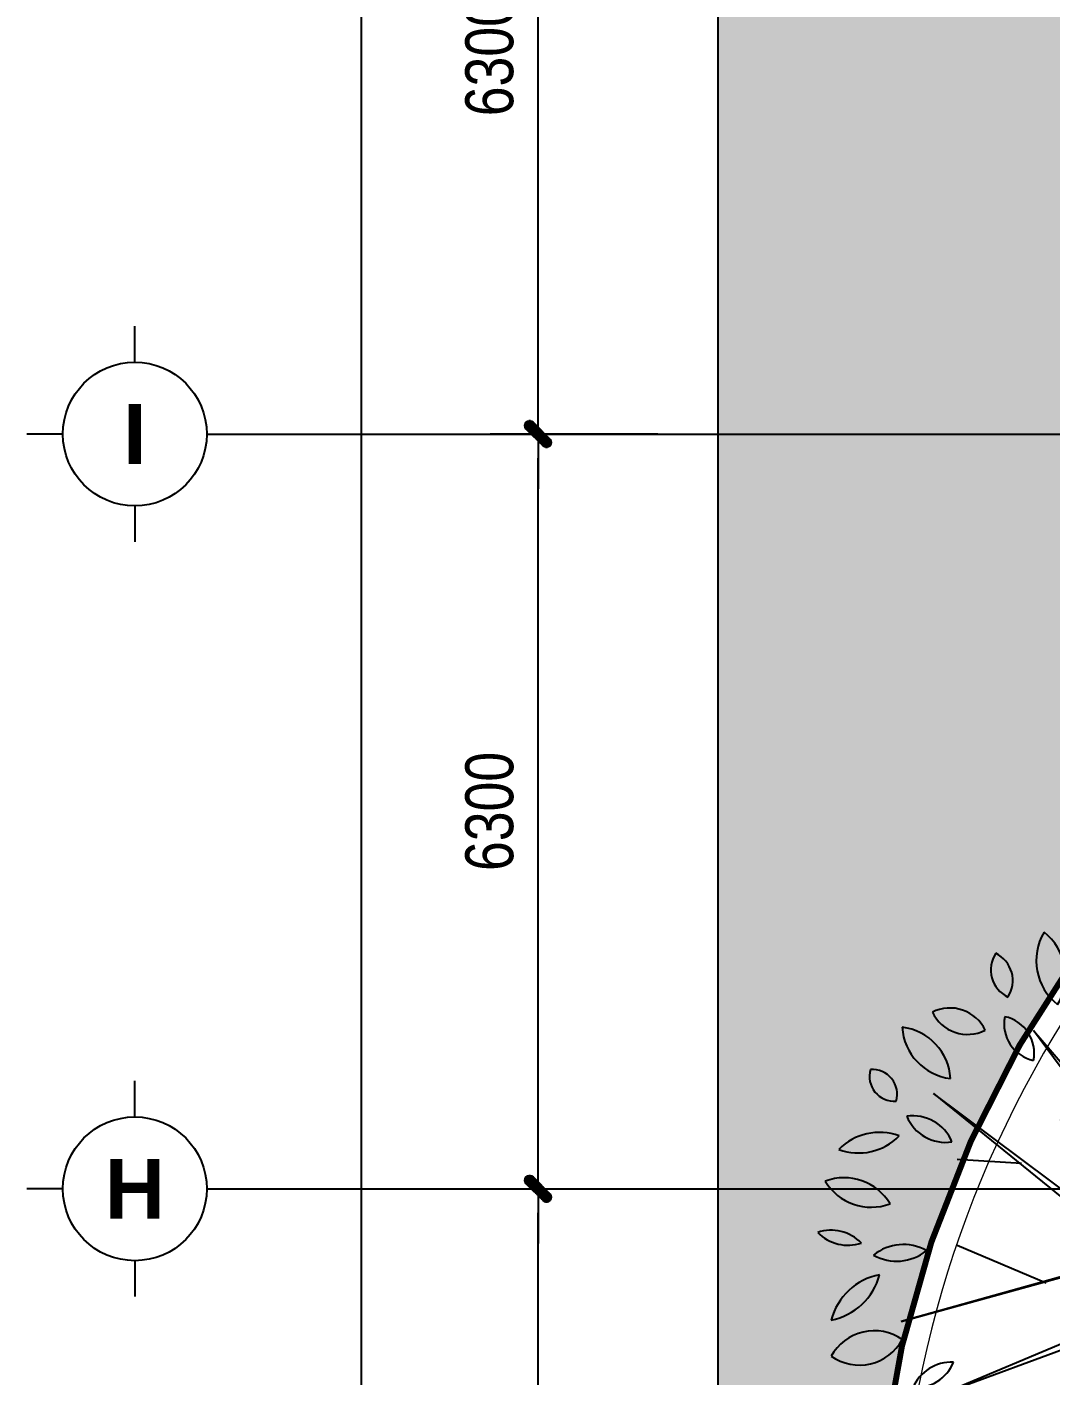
# Model space of a CAD drawing. Header units: millimetres. Extents: x -1030105 to 906887, y -616134 to 1220667.
# Drawn here: x -112543 to -104007, y 547140 to 558393 of the extents above; entities that cross this region are included whole.
import ezdxf
from ezdxf.enums import TextEntityAlignment as Align

# ---------------------------------------------------------------- set-up
doc = ezdxf.new("R2010")
doc.units = ezdxf.units.MM
doc.header["$MEASUREMENT"] = 0
doc.linetypes.add('CENTER', pattern=[2, 1.25, -0.25, 0.25, -0.25])
doc.linetypes.add('DASHED', pattern=[0.75, 0.5, -0.25])
doc.layers.get('Defpoints').update_dxf_attribs({"color": 1})
for name, color, linetype in [('A-Furniture', 143, 'Continuous'), ('A-Tree', 98, 'Continuous'), ('KTCQ CẢNH QUAN', 192, 'Continuous')]:
    doc.layers.add(name, color=color, linetype=linetype)
doc.layers.add('A-Wall', color=6, linetype='Continuous', lineweight=9)
doc.styles.add('Arial_Bold', font='arialbd.ttf')
doc.styles.add('Dim', font='arial.ttf', dxfattribs={"width": 0.8})
doc.dimstyles.new('DIM1-200', dxfattribs={"dimscale": 200, "dimtxt": 2, "dimasz": 1, "dimexe": 2, "dimexo": 2, "dimgap": 1, "dimtad": 1, "dimdec": 0, "dimzin": 0, "dimdsep": 46, "dimtxsty": 'Dim', "dimblk1": 'TICK', "dimblk2": 'TICK', "dimsah": 1, "dimcen": 0.5, "dimclrd": 256, "dimclre": 256, "dimclrt": 3, "dimadec": 0, "dimazin": 0, "dimtfac": 1, "dimtdec": 0, "dimtix": 1, "dimtmove": 2, "dimatfit": 3, "dimldrblk": 'TICK', "dimfxl": 5, "dimfxlon": 1, "dimtolj": 1, "dimtzin": 0, "dimarcsym": 1})

# ---------------------------------------------------------------- blocks, each defined once
blk = doc.blocks.new('12PPLT11')
at = {"color": 0, "linetype": 'ByBlock'}
for p, q in [((-0.04409608227797435, 0.3483338719713629), (-0.0159519989446153, -0.0034782946952987)), ((-0.03706008227789681, 0.334261371971337), (-0.03002408227791875, 0.127864871971326)), ((-0.005397998944658866, 0.02114853863798771), (-0.03706008227789681, 0.334261371971337)), ((-0.1695719156113071, 0.3166707053046594), (-0.0159519989446153, 0.1384192053046434)), ((-0.03002408227791875, 0.127864871971326), (-0.1695719156113071, 0.3166707053046594)), ((-0.3185010822779759, 0.2228541219713236), (-0.01946999894460077, -0.01989621136198139)), ((-0.0159519989446153, -0.0034782946952987), (-0.3185010822779759, 0.2228541219713236)), ((0.1635491677220671, 0.1290376219713494), (0.1940385843887569, 0.2310631219712889)), ((-0.0159519989446153, 0.1384192053046434), (-0.1297010822779612, 0.1841547886379828)), ((0.07082566772203336, 0.19119103863801), (-0.005397998944658866, 0.02114853863798771)), ((0.001638084388794425, 0.003557955304671623), (0.2865970843887453, 0.200572705304694)), ((0.2865970843887453, 0.200572705304694), (0.005156084388772797, 0.02114853863798771)), ((0.005156084388772797, 0.02114853863798771), (0.07082566772203336, 0.19119103863801)), ((-0.1870794156112652, 0.1184832053046989), (-0.283238415611315, 0.1243467886380358)), ((0.3276405010553916, 0.02466662197130631), (0.001638084388794425, 0.003557955304671623)), ((0.03330016772201816, -0.0034782946952987), (0.3276405010553916, 0.02466662197130631)), ((0.1846572510553486, 0.01176687197136062), (0.3019243343886799, -0.0996402946953765)), ((-0.3665805822779404, -0.1172309613619973), (-0.0159519989446153, -0.01989621136198139)), ((-0.01946999894460077, -0.01989621136198139), (-0.3665805822779404, -0.1172309613619973)), ((-0.1507265822779047, -0.05976829469537392), (-0.283238415611315, -0.0034782946952987)), ((-0.0159519989446153, -0.01989621136198139), (-0.1132836656112204, -0.1442032113619689)), ((0.02274616772206173, -0.006996461362007267), (0.09545175105541404, -0.2040112946953059)), ((0.1341498343887295, -0.3330090446953307), (0.02274616772206173, -0.006996461362007267)), ((0.0778616677221251, -0.1805571280286813), (0.03330016772201816, -0.0034782946952987)), ((-0.08983024894462233, -0.1406850446953172), (-0.008915998944651449, -0.02341437802863311)), ((-0.0675494989445724, -0.1207490446953727), (0.01922808438871471, -0.02341437802863311)), ((-0.008915998944651449, -0.02341437802863311), (-0.0675494989445724, -0.1207490446953727)), ((0.01922808438871471, -0.02341437802863311), (0.1341498343887295, -0.3330090446953307)), ((-0.1132836656112204, -0.1442032113619689), (-0.2973929989445878, -0.2216018780286504)), ((-0.2973929989445878, -0.2216018780286504), (-0.1062476656112494, -0.1512394613619676)), ((-0.1437730822779031, -0.3259727946953035), (-0.08983024894462233, -0.1406850446953172)), ((-0.1062476656112494, -0.1512394613619676), (-0.1437730822779031, -0.3259727946953035)), ((0.2514169177220467, -0.2814099613620158), (0.0778616677221251, -0.1805571280286813)), ((0.09545175105541404, -0.2040112946953059), (0.2514169177220467, -0.2814099613620158))]:
    blk.add_line(p, q, dxfattribs=at)
for centre, radius, start, end in [((0.05434758438878617, 0.4430904553046844), 0.05243733333333332, 125.4093320015279, 202.7100879987564), ((-0.024407165611251, 0.4655842053046513), 0.05243733333333332, 305.409332001528, 22.71008799875637), ((-0.08176558227796704, 0.420931788638029), 0.08348141666666667, 149.4737229994703, 231.7585849989431), ((-0.2053491656113238, 0.3977677053046307), 0.08348141666666667, 329.4737229994703, 51.7585849989431), ((0.1814316677221086, 0.3992276219713347), 0.1137750833333333, 133.8116859996644, 194.3077339994046), ((-0.007579748944635867, 0.4532126219713177), 0.1137750833333333, 313.8116859996644, 14.3077339994046), ((-0.02436366561131109, 0.4785027053046633), 0.08172058333333332, 192.3059549989146, 259.6848969995538), ((-0.1188395822779285, 0.3806856219713097), 0.08172058333333332, 12.30595499891467, 79.68489699955371), ((0.2617562510554379, 0.4217917886380178), 0.1143496666666667, 163.4642289982347, 212.7905639989496), ((0.05600716772210035, 0.3924089553046883), 0.1143496666666667, 343.4642289982347, 32.79056399894964), ((-0.1878847489446116, 0.4071567053046294), 0.04510308333333333, 146.8150689989245, 244.0193430010408), ((-0.2453901656112905, 0.3912984553046215), 0.04510308333333333, 326.8150689989245, 64.01934300104078), ((0.200975001055447, 0.4205376219713344), 0.0671975, 284.1003569999932, 348.4650159990404), ((0.2831860843887171, 0.3419275386379752), 0.0671975, 104.1003569999932, 168.4650159990404), ((0.04495741772211659, 0.3605282886380223), 0.06638033333333333, 145.5247849991495, 220.8327339997949), ((-0.05998941561131232, 0.3546998719712917), 0.06638033333333333, 325.5247849991495, 40.83273399979491), ((0.3598354177220173, 0.250708288638009), 0.1178019166666666, 100.3005050002654, 160.4476489979855), ((0.2277621677220623, 0.40603612197134), 0.1178019166666666, 280.3005050002654, 340.4476489979855), ((-0.2939323322779117, 0.2921076219713541), 0.05821033333333332, 25.45365099960478, 116.6851970002433), ((-0.2675138322779276, 0.3691355386380337), 0.05821033333333332, 205.4536509996048, 296.6851970002433), ((0.2086239177220932, 0.2974604553047016), 0.05733175, 103.8913860003663, 198.9039470001594), ((0.1406201677220906, 0.3345408719713419), 0.05733175, 283.8913860003663, 18.90394700015941), ((-0.2833924156112744, 0.3263592886380025), 0.081791, 183.318928997754, 263.1903649993824), ((-0.3747442489445802, 0.2404101219713652), 0.081791, 3.318928997754036, 83.1903649993824), ((-0.1574909156112199, 0.326555455304657), 0.05570899999999999, 168.8066020017208, 257.6390980000355), ((-0.224065748944561, 0.2829521219713342), 0.05570899999999999, 348.8066020017208, 77.6390980000354), ((0.3845051677220681, 0.2631555386379887), 0.06404974999999999, 122.5817349989141, 207.1799880000926), ((0.2930371677221117, 0.2878682053046759), 0.06404974999999999, 302.5817349989142, 27.17998800009267), ((-0.3769142489445656, 0.2481650386380068), 0.03687258333333333, 163.4933460002688, 274.4697340005599), ((-0.409393665611212, 0.2218811219713643), 0.03687258333333333, 343.4933460002688, 94.46973400055995), ((0.4176426677220206, 0.1840275386380199), 0.04460749999999999, 59.98145399876235, 155.6675900021344), ((0.399313917722111, 0.2410311219713037), 0.04460749999999999, 239.9814539987623, 335.6675900021344), ((0.3454191677220635, 0.1362267886379982), 0.06633966666666666, 86.02821899989966, 161.3697620011935), ((0.2871507510553784, 0.2235999553046781), 0.06633966666666666, 266.0282189998997, 341.3697620011936), ((-0.3491485822779623, 0.1264337886379963), 0.06314383333333333, 22.57230599832171, 98.33354300052417), ((-0.2999935822779207, 0.213148538637995), 0.06314383333333333, 202.5723059983217, 278.3335430005242), ((-0.3989077489445663, 0.08020112197135632), 0.08471958333333332, 69.72013800043797, 135.6489100009364), ((-0.4301238322778929, 0.2188924553046832), 0.08471958333333332, 249.720138000438, 315.6489100009364), ((0.4344767510553993, 0.0653373719713386), 0.09187275, 64.73526299976963, 140.5781150001319), ((0.4027173343887398, 0.2067636219713336), 0.09187275, 244.7352629997696, 320.5781150001318), ((-0.4111429156113218, 0.1333121219713576), 0.07996766666666667, 210.9482359987117, 290.5783939994005), ((-0.4516179989445845, 0.01732262197131718), 0.07996766666666667, 30.9482359987117, 110.5783939994005), ((0.4672332510553971, 0.03076528863800831), 0.06592175, 90.25287399973678, 173.5220829983265), ((0.4014415010553876, 0.1041237053046871), 0.06592175, 270.2528739997368, 353.5220829983265), ((-0.4458463322779451, 0.05967703863802853), 0.06300191666666666, 224.2576500004793, 288.5926609999777), ((-0.4708814156113021, -0.04400487802865882), 0.06300191666666666, 44.25765000047925, 108.5926609999777), ((0.3703698343887254, -0.05344996136199143), 0.06502333333333332, 58.87476399947934, 131.2135239983133), ((0.3611393343887812, 0.05112703863801471), 0.06502333333333332, 238.8747639994794, 311.2135239983133), ((-0.3733484989445515, 0.04283153863798361), 0.06992266666666666, 240.5094850007264, 309.2919899988486), ((-0.3634898322778781, -0.07214696136196608), 0.06992266666666666, 60.50948500072646, 129.2919899988486), ((0.4770610843887724, 0.009814455304649528), 0.04464991666666666, 208.1981359996358, 292.1917869995008), ((0.4545749177220912, -0.05262612802863487), 0.04464991666666666, 28.19813599963577, 112.1917869995009), ((-0.3813518322779075, -0.1379567946952989), 0.09234183333333335, 100.8761590000109, 165.4479129982681), ((-0.4881549156112897, -0.02407187802867838), 0.09234183333333335, 280.8761590000109, 345.447912998268), ((0.4592742510553762, -0.03232529469534029), 0.08137058333333333, 209.1951969987626, 286.7189009994869), ((0.4116491677220964, -0.1499477113620458), 0.08137058333333333, 29.19519699876264, 106.7189009994869), ((-0.4068282489446347, -0.2036111280286832), 0.07279833333333333, 54.97446300017218, 151.3792250010594), ((-0.4289492489446047, -0.109125711361969), 0.07279833333333333, 234.9744630001721, 331.3792250010594), ((0.4293947510553835, -0.2198573780286779), 0.07530733333333332, 71.37116599942652, 141.7535400009083), ((0.3943076677220461, -0.1018769613620236), 0.07530733333333332, 251.3711659994265, 321.7535400009083), ((-0.3462229156112855, -0.1535553780286705), 0.06249758333333334, 267.1724340003306, 337.236468999614), ((-0.2916762489445546, -0.2401590446953321), 0.06249758333333334, 87.17243400033057, 157.236468999614), ((0.3003038343887283, -0.2335269613619744), 0.06442966666666666, 28.80716499953392, 103.9198800004392), ((0.3412605843886993, -0.1399431280286763), 0.06442966666666666, 208.8071649995339, 283.9198800004392), ((-0.3944963322779813, -0.2736659613620134), 0.05835274999999999, 71.81924599980185, 140.0817599987332), ((-0.421043582277882, -0.1807817113619876), 0.05835274999999999, 251.8192459998019, 320.0817599987332), ((0.4147226677221241, -0.2277722946953702), 0.04222583333333333, 179.2557220021193, 267.6286589995032), ((0.3707532510553548, -0.2694134613619781), 0.04222583333333333, 359.2557220021192, 87.62865899950317), ((-0.296434582277918, -0.307076711362015), 0.06498733333333333, 113.47529200124, 203.4559599996687), ((-0.3819396656112986, -0.2733360446953554), 0.06498733333333333, 293.47529200124, 23.45595999966874), ((0.396700584388789, -0.2431779613619938), 0.0967875, 186.54868600067, 256.8911319995395), ((0.2785930010553557, -0.3484816280286509), 0.0967875, 6.54868600067002, 76.89113199953944), ((-0.1170221656112673, -0.3550754613619915), 0.07992766666666666, 122.8873140000795, 186.7253339983677), ((-0.2397997489446198, -0.2973172946953753), 0.07992766666666666, 302.8873140000795, 6.725333998367705), ((0.2261086677220874, -0.2966867113619855), 0.05859191666666665, 173.6499809978664, 254.651444999303), ((0.1523675010554371, -0.346708544695332), 0.05859191666666665, 353.6499809978664, 74.651444999303), ((-0.3360968322779172, -0.2936292946953358), 0.08883749999999999, 271.6327640001786, 352.0267889979866), ((-0.2455868322779224, -0.3947534613619723), 0.08883749999999999, 91.63276400017855, 172.0267889979866), ((0.05743191772206302, -0.3677345446953382), 0.06279416666666666, 148.7876610017853, 221.5977109985612), ((-0.0432319156112726, -0.3768827113619864), 0.06279416666666666, 328.7876610017854, 41.5977109985612), ((0.3027370010554549, -0.2848042946953342), 0.08059875, 218.6962139995009, 286.2415449998232), ((0.2623744177220715, -0.4125760446952995), 0.08059875, 38.6962139995009, 106.2415449998232), ((-0.2261904989445611, -0.4156024613619707), 0.04104691666666667, 76.54190600001937, 193.4774259998473), ((-0.2565539989445824, -0.3852491280286472), 0.04104691666666667, 256.5419060000193, 13.4774259998473), ((-0.09402816561123473, -0.4049786280286582), 0.07587533333333334, 159.1169870000139, 230.3606239999304), ((-0.2133241656113043, -0.4363617113620251), 0.07587533333333334, 339.1169870000139, 50.36062399993038), ((0.2511479177220437, -0.4026752113620091), 0.1233375833333333, 165.2071099987095, 218.3217489999709), ((0.0351348343887139, -0.4476627113619998), 0.1233375833333333, 345.2071099987095, 38.32174899997089), ((0.2598737510553448, -0.4013252113620354), 0.05361883333333333, 156.775419000459, 231.2879719996091), ((0.1770663343887691, -0.4220201280286631), 0.05361883333333333, 336.7754190004591, 51.28797199960912), ((-0.01558799894461771, -0.4613768780286875), 0.09055483333333332, 122.1169889999252, 201.7275270020464), ((-0.147852748944608, -0.4182029613620273), 0.09055483333333332, 302.1169889999251, 21.72752700204642), ((0.1166494177221082, -0.4051363780286863), 0.07050225, 185.3195600014627, 260.4189679995899), ((0.03471625105544263, -0.4811915446953492), 0.07050225, 5.319560001462722, 80.41896799958994), ((0.02581150105539365, -0.4742419613620257), 0.05212266666666666, 129.7475050001382, 206.0709009984855), ((-0.05433524894465336, -0.457073461361972), 0.05212266666666666, 309.7475050001382, 26.07090099848551)]:
    blk.add_arc(centre, radius, start, end, dxfattribs=at)
blk = doc.blocks.new('CÂY')
at = {"layer": 'A-Tree', "color": 8, "ltscale": 10, "xscale": 5600, "yscale": 5600, "zscale": 5600}
blk.add_blockref('12PPLT11', (-14002.63927257677, 39131.0177320498), dxfattribs=at)
blk = doc.blocks.new('BỐ TRÍ LAY OUT')
at = {"layer": 'A-Furniture', "color": 3}
blk.add_blockref('CÂY', (4286.75486311756, 4469.288343299762), dxfattribs=at)
blk = doc.blocks.new('*X1434')
at = {"color": 0}
for p, q in [((1.0625, 0.1880858069887283), (1.0625, 0.5684824860308737)), ((1.119017513969126, 0.625), (1.562386670645861, 0.625)), ((1.125, 0.1255858069887283), (1.125, 0.6309824860308737)), ((1.181517513969126, 0.6875), (1.539648867211554, 0.6875)), ((1.1875, 0.1277970610816357), (1.1875, 0.6934824860308737)), ((1.247268016229651, 0.75), (1.48410281787403, 0.75)), ((1.25, 0.1902970610816357), (1.25, 0.7519720087858996)), ((1.3125, 0.2527970610816357), (1.3125, 0.7816238197863694)), ((1.375, 0.3152970610816358), (1.375, 0.7886081692236464)), ((1.4375, 0.3777970610816358), (1.4375, 0.775487092655572)), ((1.5, 0.4402970610816359), (1.5, 0.737012885129138)), ((1.5625, 0.5532721325266602), (1.5625, 0.6243782486895307)), ((0.4981999861442601, 0), (1.059702938918365, 0)), ((0.5, -0.23271552305178), (0.5, 0.0025163029255547)), ((0.5565175139691263, 0.0625), (1.122202938918365, 0.0625)), ((0.5625, -0.2887294751086654), (0.5625, 0.06848248603087367)), ((0.6190175139691263, 0.125), (1.125585806988728, 0.125)), ((0.625, -0.3116922271251883), (0.625, 0.1309824860308737)), ((0.6815175139691263, 0.1875), (1.063085806988728, 0.1875)), ((0.6875, -0.3134364047606549), (0.6875, 0.1934824860308737)), ((0.7440175139691263, 0.25), (1.000585806988728, 0.25)), ((0.75, -0.2945816737309736), (0.75, 0.2559824860308737)), ((0.8065175139691263, 0.3125), (0.9380858069887282, 0.3125)), ((0.8125, -0.2472029389183644), (0.8125, 0.3184824860308737)), ((0.8690175139691263, 0.375), (0.8755858069887282, 0.375)), ((0.875, 0.3755858069887283), (0.875, 0.3809824860308736)), ((0.875, -0.1847029389183644), (0.875, 0.3755858069887282)), ((0.8755858069887283, 0.375), (1.434702938918364, 0.375)), ((0.9315175139691263, 0.4375), (1.497202938918364, 0.4375)), ((0.9375, 0.3130858069887283), (0.9375, 0.4434824860308737)), ((0.9375, -0.1222029389183644), (0.9375, 0.3130858069887282)), ((0.9380858069887283, 0.3125), (1.372202938918364, 0.3125)), ((0.9940175139691263, 0.5), (1.544878289436418, 0.5)), ((1, 0.2505858069887283), (1, 0.5059824860308737)), ((1, -0.05970293891836443), (1, 0.2505858069887281)), ((1.000585806988728, 0.25), (1.309702938918364, 0.25)), ((1.056517513969126, 0.5625), (1.563945307951254, 0.5625)), ((1.0625, 0.002797061081635551), (1.0625, 0.1880858069887281)), ((1.063085806988728, 0.1875), (1.247202938918364, 0.1875)), ((1.125, 0.06529706108163554), (1.125, 0.1255858069887281)), ((1.125585806988728, 0.125), (1.184702938918364, 0.125)), ((0.4620058109838724, -0.125), (0.9347029389183644, -0.125)), ((0.4688013434207449, -0.0625), (0.9972029389183644, -0.0625)), ((0.4753251488939266, -0.1875), (0.8722029389183644, -0.1875)), ((0.5141060031954168, -0.25), (0.8097029389183644, -0.25)), ((0.6296189603441931, -0.3125), (0.6939022724170723, -0.3125))]:
    blk.add_line(p, q, dxfattribs=at)
blk = doc.blocks.new('TICK')
for p, q in [((-0.2828427124746327, 0), (-1.282842712474633, 0)), ((0.2828427124746327, 0), (2.282842712474633, 0))]:
    blk.add_line(p, q)
at = {"color": 5}
blk.add_lwpolyline([(-0.2105410440983064, -0.4933837565729107, -1), (-0.4933837565729391, -0.2105410440982922), (0.2105410440983064, 0.4933837565729107, -0.9999999999999991), (0.4933837565729391, 0.2105410440982922)], format="xyb", close=True, dxfattribs=at)
blk.add_blockref('*X1434', (-1.013723016716256, -0.2368627902724967), dxfattribs=at)
blk = doc.blocks.new('*D1480')
at = {"lineweight": -2, "transparency": 16777216}
for p, q in [((-7164.757962451857, 56699.99999998583), (-8564.757962451857, 56699.99999998583)), ((-8164.757962451857, 56499.99999998583), (-8164.757962451844, 199.9999999857968)), ((-7164.757962451844, -1.420304570704975e-08), (-8564.757962451844, -1.42032708442207e-08))]:
    blk.add_line(p, q, dxfattribs=at)
at = {"layer": 'Defpoints', "color": 0, "transparency": 16777216}
for p in [(-4823.865843498441, 56699.99999998583), (-8164.757962451844, -1.420320651931471e-08), (-4823.865843498441, -1.420266926288605e-08)]:
    blk.add_point(p, dxfattribs=at)
at = {"lineweight": -2, "transparency": 16777216, "xscale": 200, "yscale": 200, "zscale": 200}
for p, rotation in [((-8164.757962451857, 56699.99999998583), 90), ((-8164.757962451844, -1.420320651931471e-08), 270)]:
    blk.add_blockref('TICK', p, dxfattribs=dict(at, rotation=rotation))
at = {"color": 3, "transparency": 16777216, "insert": (-8568.987157540518, 28349.9999999858), "char_height": 400, "attachment_point": 5, "rotation": 90, "style": 'Dim'}
blk.add_mtext('\\A1;56700', dxfattribs=at)
blk = doc.blocks.new('*D1481')
at = {"lineweight": -2, "transparency": 16777216}
for p, q in [((-7288.757962256033, 44099.99999998581), (-6288.75796247047, 44099.99999998581)), ((-6688.757962470469, 37999.99999998581), (-6688.75796247047, 43899.99999998581)), ((-7288.757962256033, 37799.99999998581), (-6288.757962470469, 37799.99999998581))]:
    blk.add_line(p, q, dxfattribs=at)
at = {"layer": 'Defpoints', "color": 0, "transparency": 16777216}
for p in [(-7688.757962256033, 44099.99999998581), (-6688.75796247047, 44099.99999998581), (-7688.757962256033, 37799.99999998581)]:
    blk.add_point(p, dxfattribs=at)
at = {"lineweight": -2, "transparency": 16777216, "xscale": 200, "yscale": 200, "zscale": 200}
for p, rotation in [((-6688.75796247047, 44099.99999998581), 90), ((-6688.757962470469, 37799.99999998581), 270)]:
    blk.add_blockref('TICK', p, dxfattribs=dict(at, rotation=rotation))
at = {"color": 3, "transparency": 16777216, "insert": (-7093.123583207154, 40949.9999999858), "char_height": 400, "attachment_point": 5, "rotation": 90, "style": 'Dim'}
blk.add_mtext('\\A1;6300', dxfattribs=at)
blk = doc.blocks.new('*D1482')
at = {"lineweight": -2, "transparency": 16777216}
for p, q in [((-5688.757962470469, 50399.99999998583), (-7088.75796247047, 50399.99999998583)), ((-6688.757962470469, 44299.99999998581), (-6688.75796247047, 50199.99999998583)), ((-7288.757962256033, 44099.99999998581), (-6288.757962470469, 44099.99999998581))]:
    blk.add_line(p, q, dxfattribs=at)
at = {"layer": 'Defpoints', "color": 0, "transparency": 16777216}
for p in [(-6688.75796247047, 50399.99999998583), (-4823.865843498441, 50399.99999998583), (-7688.757962256033, 44099.99999998581)]:
    blk.add_point(p, dxfattribs=at)
at = {"lineweight": -2, "transparency": 16777216, "xscale": 200, "yscale": 200, "zscale": 200}
for p, rotation in [((-6688.75796247047, 50399.99999998583), 90), ((-6688.757962470469, 44099.99999998581), 270)]:
    blk.add_blockref('TICK', p, dxfattribs=dict(at, rotation=rotation))
at = {"color": 3, "transparency": 16777216, "insert": (-7093.123583207153, 47249.99999998581), "char_height": 400, "attachment_point": 5, "rotation": 90, "style": 'Dim'}
blk.add_mtext('\\A1;6300', dxfattribs=at)
blk = doc.blocks.new('*D1483')
at = {"lineweight": -2, "transparency": 16777216}
for p, q in [((-5688.757962470469, 56699.99999998583), (-7088.75796247047, 56699.99999998583)), ((-6688.757962470469, 50599.99999998583), (-6688.75796247047, 56499.99999998583)), ((-5688.757962470468, 50399.99999998583), (-7088.757962470469, 50399.99999998583))]:
    blk.add_line(p, q, dxfattribs=at)
at = {"layer": 'Defpoints', "color": 0, "transparency": 16777216}
for p in [(-6688.75796247047, 56699.99999998583), (-4823.865843498441, 56699.99999998583), (-4823.865843498441, 50399.99999998583)]:
    blk.add_point(p, dxfattribs=at)
at = {"lineweight": -2, "transparency": 16777216, "xscale": 200, "yscale": 200, "zscale": 200}
for p, rotation in [((-6688.75796247047, 56699.99999998583), 90), ((-6688.757962470469, 50399.99999998583), 270)]:
    blk.add_blockref('TICK', p, dxfattribs=dict(at, rotation=rotation))
at = {"color": 3, "transparency": 16777216, "insert": (-7093.123583207151, 53549.99999998581), "char_height": 400, "attachment_point": 5, "rotation": 90, "style": 'Dim'}
blk.add_mtext('\\A1;6300', dxfattribs=at)
blk = doc.blocks.new('*U1486')
for p, q in [((-6401.947800032982, 7814.817619178), (-6401.947800033005, 7816.317619178)), ((-6404.947800032925, 7811.817619177952), (-6406.447800032925, 7811.817619177952)), ((-6398.947800032924, 7811.817619178045), (-6392.643045294039, 7811.817619178139)), ((-6401.947800032866, 7808.817619177999), (-6401.94780003283, 7807.317619177999))]:
    blk.add_line(p, q)
at = {"color": 8, "linetype": 'CENTER', "ltscale": 500}
blk.add_line((-6392.643045294039, 7811.817619178139), (-6055.4829418041, 7811.817619178139), dxfattribs=at)
blk.add_circle((-6401.947800032925, 7811.817619178), 3)
at = {"style": 'Arial_Bold'}
blk.add_attdef('TRUC', text='', height=2.5, dxfattribs=at).set_placement((-6401.947800032925, 7811.817619178007), align=Align.MIDDLE_CENTER)
blk = doc.blocks.new('TƯỜNG KIẾN TRÚC')
at = {"color": 0}
blk.add_lwpolyline([(-59109.45050007258, -10951.41178502212, 0.3007712608834658), (-59433.48834112042, -20977.9515451272, -0.1109267746102993), (-58324.95049999893, -25392.9117849312, 0.2744959358900485), (-54764.67693125011, -30745.50201954215), (-54870.07724847212, -30916.70735113195, -0.2737434813125313), (-58524.82350961678, -25400.4982577007, 0.110781498324218), (-59608.28799956816, -21075.5089369925, -0.3003100924078351), (-59276.732707736, -10841.56509468262, 0.1203599662711941), (-56712.10026304639, -2725.501215154189, -0.428868107866043), (-44402.02985209874, 7806.991538148141), (-44422.95049881186, 7608.088214958785, 0.4288927192910423), (-56512.45050001712, -2737.411785252159, -0.1204783687929575)], format="xyb", close=True, dxfattribs=at)
blk = doc.blocks.new('TRỤC')
at = {"color": 0, "xscale": 199.9999999999901, "yscale": 199.9999999999901, "zscale": 199.9999999999901}
for p, values in [((1270336.330398289, -1511963.523835555), {'TRUC': 'I'}), ((1270336.330398289, -1518263.523835549), {'TRUC': 'H'})]:
    blk.add_blockref('*U1486', p, dxfattribs=at).add_auto_attribs(values)
at = {"color": 0}
for base, p1, p2, picture, middle in [((-8164.757962451844, -1.420320651931471e-08), (-4823.865843498439, 56699.9999999858), (-4823.865843498439, -1.420266926288605e-08), '*D1480', (-8568.987157540518, 28349.9999999858)), ((-6688.75796247047, 56699.99999998583), (-4823.865843498439, 50399.9999999858), (-4823.865843498439, 56699.9999999858), '*D1483', (-7093.123583207151, 53549.99999998581)), ((-6688.75796247047, 50399.99999998583), (-7688.75796225603, 44099.9999999858), (-4823.865843498439, 50399.9999999858), '*D1482', (-7093.123583207153, 47249.99999998581)), ((-6688.75796247047, 44099.99999998581), (-7688.75796225603, 37799.9999999858), (-7688.75796225603, 44099.9999999858), '*D1481', (-7093.123583207154, 40949.9999999858))]:
    dim = blk.add_linear_dim(base=base, p1=p1, p2=p2, angle=90, dimstyle='DIM1-200', dxfattribs=at)
    dim.commit()
    dim.dimension.update_dxf_attribs({"geometry": picture, "text_midpoint": middle})
blk = doc.blocks.new('KIẾN TRÚC')
h = blk.add_hatch(color=9)
h.dxf.hatch_style = 1
edge = h.paths.add_edge_path(flags=16)
edge.add_line((62281.95049999998, 27412.02927138517), (55232.82389649404, 27412.02927138505))
edge.add_arc((32545.50878812408, 30716.66293956665), 22926.72829924391, 284.53695158247865, 351.7125813344091, ccw=False)
edge.add_line((38300.21700792988, 8523.911784915952), (13217.51784992669, 8523.911784910597))
edge.add_arc((23753.10182550838, 24110.84943410289), 18813.58963585476, 227.7677182561868, 235.9442986410003, ccw=False)
edge.add_arc((7788.819823088517, 12733.3910908635), 4187.039666959467, 236.0590124962323, 322.4360737019827, ccw=False)
edge.add_arc((13873.5970987339, 18503.25729619298), 12505.26566685072, 190.8327360748526, 227.6605687844487, ccw=False)
edge.add_arc((25477.52443721271, 20792.18331255531), 24332.69085544715, 180.6832153365221, 190.991126688788, ccw=False)
edge.add_arc((3282.93561756362, 20557.21277457592), 2137.084471138149, 101.08076224722828, 181.479400931386, ccw=False)
edge.add_line((2872.204064266523, 22654.45611475036), (4986.06665855035, 23013.11448664329))
edge.add_arc((28039.69241930227, 24288.4119512235), 23088.87273861522, 153.2014320220877, 183.1663029992741, ccw=False)
edge.add_arc((10232.26976538847, 40544.64471371844), 6483.106001901682, 182.8401094538115, 244.3962742115525, ccw=False)
edge.add_arc((-6425.00274742386, 39970.86676714511), 10185.26120742048, 1.420812516492314, 26.70695635716553)
edge.add_arc((10590.58143904217, 49414.25633883046), 9292.69259551461, 144.7133172211654, 211.5754885360199, ccw=False)
edge.add_arc((-12326.15115191392, 64090.21360378864), 17935.64217367859, 328.7375359512051, 356.1899532233969)
edge.add_arc((16735.32676788772, 62308.59922571364), 11181.04393981935, 84.1243873636841, 176.9761863570094, ccw=False)
edge.add_arc((20708.98128665387, 99752.52490135818), 26473.21942281876, 263.8653720447036, 288.4869561324928)
edge.add_arc((35667.35201082098, 54479.70646712999), 21207.13938727637, 73.35106851793267, 108.03023985438841, ccw=False)
edge.add_arc((44765.46109434243, 84516.17499720305), 10177.42256554817, 252.7258710955127, 285.7130125077479)
edge.add_arc((49658.99676799333, 68415.98596348311), 6655.601145545619, 49.49953772748103, 108.7311152981473, ccw=False)
edge.add_arc((48035.04809900769, 66009.84854850778), 9545.540963997893, -2.328829575281418, 51.46764420018991, ccw=False)
edge.add_line((57572.70516659174, 65621.96975748474), (49483.50000000001, 65623.9117849106))
edge.add_line((49483.50000000001, 65623.9117849106), (62281.95049999965, 65623.9117849191))
edge.add_line((62281.95049999965, 65623.9117849191), (62281.95049999998, 27412.02927138517))
h.paths.add_polyline_path([(0, 77895.5), (64428.50000000001, 77895.5), (64428.50000000001, -0.577250000089407), (-1.792749999687658, 0.577250000089407)])
at = {"layer": 'KTCQ CẢNH QUAN'}
blk.add_lwpolyline([(64428.50000000001, 77895.5), (0, 77895.5), (0, 0), (64428.50000000001, 0)], close=True, dxfattribs=at)
at = {"color": 3}
blk.add_blockref('TRỤC', (5188.757962470409, 8718.304113260703), dxfattribs=at)
at = {"layer": 'A-Wall'}
blk.add_blockref('TƯỜNG KIẾN TRÚC', (62285.79396247002, 65615.61311326921), dxfattribs=at)

msp = doc.modelspace()

# ---------------------------------------------------------------- linework, layer by layer
at = {"color": 1, "linetype": 'DASHED', "ltscale": 1000, "const_width": 50}
msp.add_lwpolyline([(-95670.36382637039, 506057.7127576224, -0.1976179126471055), (-98776.4909959755, 504407.8530505756, -0.1933850795687879), (-101327.4665850348, 505136.2682151492, -0.1620892894414481), (-105187.3251048478, 512029.4862030041, -0.0450071005246337), (-105631.9365025142, 516378.5384931223, -0.3659412979444954), (-103906.2959357335, 518530.9561147504), (-101743.9030274843, 518897.8486090698, -0.1357393945070406), (-99338.88206733699, 530570.340333024, -0.2750178852905023), (-103021.3730096331, 536099.9135275302, 0.1107814983251507), (-104104.8374997806, 540424.9028483479, -0.3003100923854334), (-103773.2822078853, 550658.8466900261, 0.1203599662960986), (-101208.6497629923, 558774.9105705839, -0.4288681078624456), (-88898.57935298752, 569307.4033231586, 0.107847157214301), (-77675.15854412533, 570521.9329957211, -0.1524819869208155), (-65035.16077594279, 570674.3053047663, 0.1449358142641596), (-59256.79872041271, 570595.5800135372, -0.2643588036035894), (-52796.99522499467, 569353.4099046133, -0.2237263001650759), (-49205.79483340826, 561498.4697574847), (-44496.54950000049, 561500.4117849191), (-44496.54950000002, 523288.5292713851), (-51545.67610350606, 523288.5292713851, -0.3011393681377011), (-68478.28299209109, 504400.4117849106), (-93560.98215007345, 504400.4117849106, -0.03627546227429911), (-95670.36382637039, 506057.7127576224)], format="xyb", dxfattribs=at)

# ---------------------------------------------------------------- block references
at = {"color": 3}
for name, p in [('KIẾN TRÚC', (-106778.5, 495876.5)), ('BỐ TRÍ LAY OUT', (-93480.29286311776, 504642.1131132607))]:
    msp.add_blockref(name, p, dxfattribs=at)

doc.saveas('drawing.dxf')
